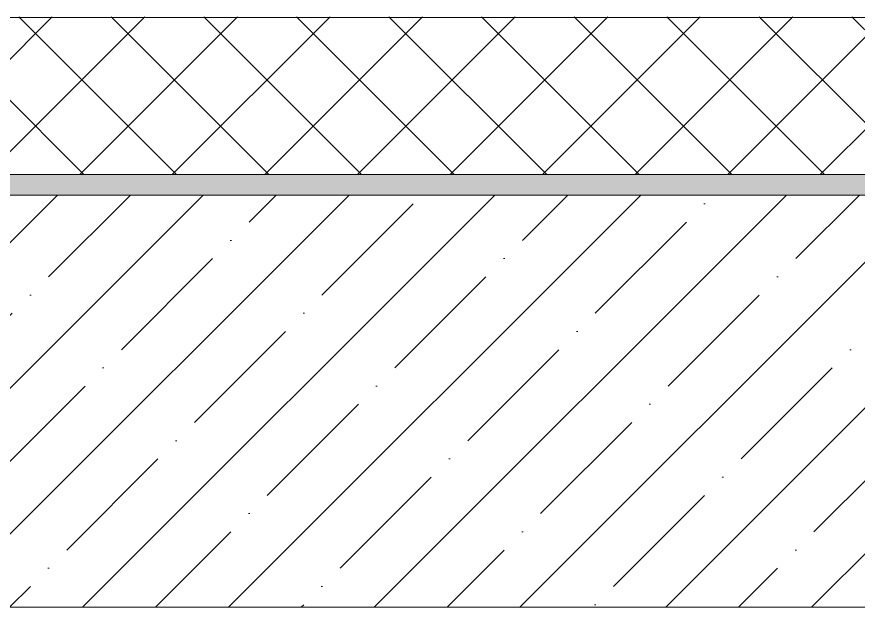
# Model space of a CAD drawing. Header units: millimetres. Extents: x -531467 to 558829, y -9025 to 266565.
# Drawn here: x -521237 to -519196, y 39262 to 40694 of the extents above; entities that cross this region are included whole.
import ezdxf

# ---------------------------------------------------------------- set-up
doc = ezdxf.new("R2010")
doc.units = ezdxf.units.MM
doc.layers.add('АР_Перегородки кирпич штрих', color=7, linetype='Continuous')
doc.layers.add('АР_Плита', color=220, linetype='Continuous')
doc.layers.add('АР_Тонкие', color=250, linetype='Continuous', lineweight=0)
doc.layers.add('АР_Штриховка', color=252, linetype='Continuous', lineweight=0)

msp = doc.modelspace()

# ---------------------------------------------------------------- hatches: boundary and pattern name
at = {"layer": 'АР_Перегородки кирпич штрих', "transparency": 33554687}
msp.add_hatch(color=256, dxfattribs=at).paths.add_polyline_path([(-522506.5, 40312), (-522506.5, 40262), (-515681.1, 40262), (-515681.1, 40312)])
at = {"layer": 'АР_Штриховка', "ltscale": 100, "true_color": 0x000000}
h = msp.add_hatch(dxfattribs=at)
h.set_pattern_fill('ANSI37', color=18, scale=50, style=0)
h.set_pattern_definition([(45, (0, -52853.28), (-112.2532, 112.2532), []), (135, (0, -52853.28), (-112.2532, -112.2532), [])])
h.paths.add_polyline_path([(-522506.5, 40694.5), (-515681.1, 40694.5), (-515681.1, 40312), (-522506.5, 40312)])
h = msp.add_hatch(dxfattribs=at)
h.set_pattern_fill('ANSI35', color=18, scale=1000, style=0)
h.set_pattern_definition([(45, (-5200836.66, 772758.63), (-176.776695, 176.776695), []), (45, (-5200659.9, 772758.63), (-176.776695, 176.776695), [312.5, -62.5, 0, -62.5])])
h.paths.add_polyline_path([(-515681.1, 40262), (-522506.5, 40262), (-522506.5, 39262), (-515681.1, 39262)])

# ---------------------------------------------------------------- linework, layer by layer
at = {"layer": 'АР_Плита', "color": 18, "lineweight": 5, "ltscale": 100, "true_color": 0x000000}
msp.add_lwpolyline([(-522506.5, 40262), (-515681.1, 40262), (-515681.1, 39262), (-522506.5, 39262)], close=True, dxfattribs=at)
at = {"layer": 'АР_Тонкие'}
for points in [[(-522506.5, 40634.5), (-522506.5, 40692.7), (-515681.1, 40692.7)], [(-522506.5, 40312), (-522506.5, 40312), (-515681.1, 40312)]]:
    msp.add_lwpolyline(points, dxfattribs=at)

doc.saveas('drawing.dxf')
